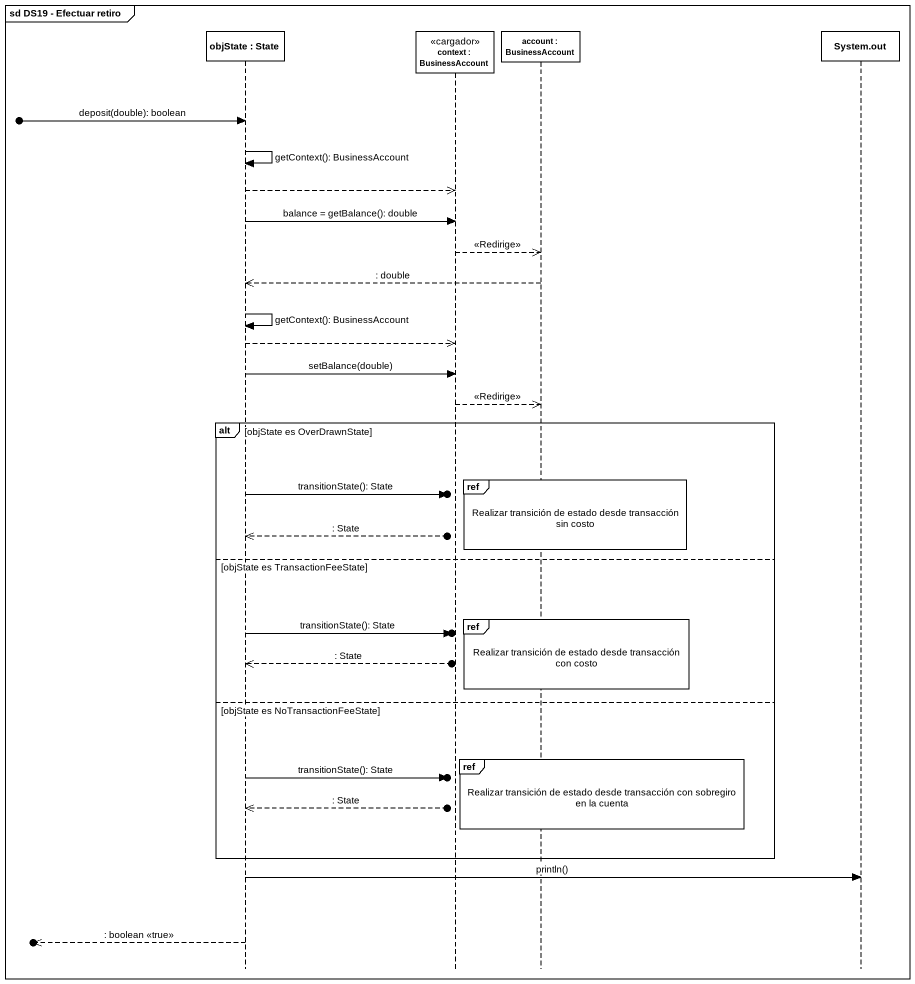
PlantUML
@startuml
mainframe sd DS19 - Efectuar retiro
hide footbox
participant "objState : State" as objState
participant "context : BusinessAccount" as context <<cargador>>
participant "account : BusinessAccount" as account
participant "System.out" as System_out

[o-> objState : deposit(double): boolean
objState -> objState : getContext(): BusinessAccount
objState -->> context
objState -> context : balance = getBalance(): double
context -->> account : <<Redirige>>
account -->> objState : : double
objState -> objState : getContext(): BusinessAccount
objState -->> context
objState -> context : setBalance(double)
context -->> account : <<Redirige>>
alt objState es OverDrawnState
  ref over account : Realizar transición de estado desde transacción sin costo
  objState ->o] : transitionState(): State
  objState <<--o] : : State
else objState es TransactionFeeState
  ref over account : Realizar transición de estado desde transacción con costo
  objState ->o] : transitionState(): State
  objState <<--o] : : State
else objState es NoTransactionFeeState
  ref over account : Realizar transición de estado desde transacción con sobregiro en la cuenta
  objState ->o] : transitionState(): State
  objState <<--o] : : State
end
objState -> System_out : println()
[o<<-- objState : : boolean <<true>>
@enduml
